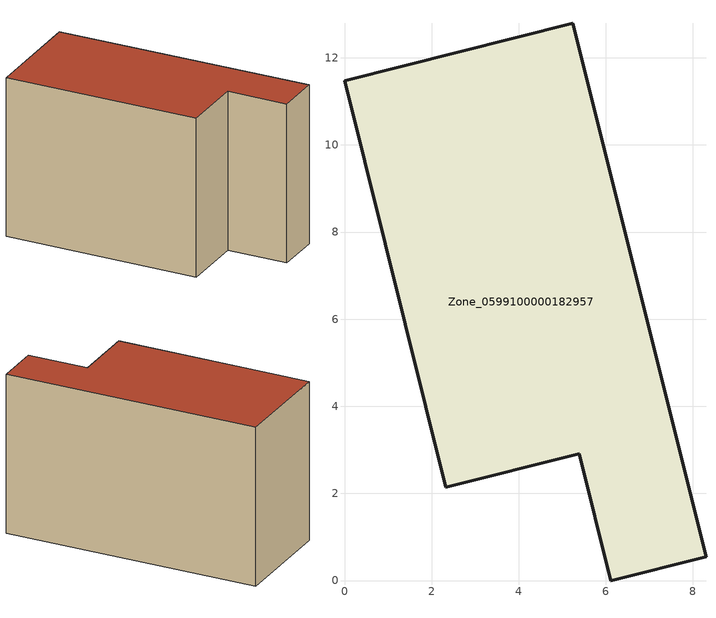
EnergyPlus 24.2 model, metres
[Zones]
Zone_0599100000182957
 floor ground (C_G): 5.39,2.91 2.32,2.14 0,11.48 5.24,12.79 8.3,0.55 6.11,0 z0
 wall outside (C_F): 5.24,12.79 0,11.48 2.32,2.14 5.39,2.91 6.11,0 8.3,0.55 5.24,12.79 z0:7.94
 roof outside (C_R): 6.11,0 8.3,0.55 5.24,12.79 0,11.48 2.32,2.14 5.39,2.91 z7.94
[BUILDING]
Pand.0599100000182957: North Axis=0; Terrain=City; Loads Convergence Tolerance Value=0.04; Temperature Convergence Tolerance Value=0.4; Solar Distribution=FullExterior; Maximum Number of Warmup Days=25; Minimum Number of Warmup Days=1
[Site:Location]
Rotterdam.The.Hague.AP_ZH_NLD Design_Conditions: Latitude=51.96; Longitude=4.45; Time Zone=1; Elevation=-4.5
[SITE:GROUNDTEMPERATURE:BUILDINGSURFACE]
18, 18, 18, 18, 18, 18, 18, 18, 18, 18, 18, 18
[MATERIAL] Thermal Absorptance=0.9; Solar Absorptance=0.7; Visible Absorptance=0.7
Name | Roughness | Thickness | Conductivity | Density | Specific Heat
G.TI.1975-1991 | MediumSmooth | 0.15 | 0.288461 | 540 | 1210
F.TI.1975-1991 | Rough | 0.3 | 0.230769 | 1920 | 840
R.TI.1975-1991 | MediumRough | 0.2 | 0.153846 | 1500 | 1000
[CONSTRUCTION]
C_G: G.TI.1975-1991
C_F: F.TI.1975-1991
C_R: R.TI.1975-1991
[ZONE]
Zone_0599100000182957: Type=1; Multiplier=1; Ceiling Height=Autocalculate; Volume=Autocalculate; Floor Area=autocalculate; Part of Total Floor Area=Yes
[ZONEINFILTRATION:DESIGNFLOWRATE]
Infil_Zone_0599100000182957: Zone or ZoneList or Space or SpaceList=Zone_0599100000182957; Schedule=AlwaysOn; Design Flow Rate Calculation Method=Flow/Area; Flow Rate per Floor Area=0.003; Constant Term Coefficient=1; Temperature Term Coefficient=0; Velocity Term Coefficient=0; Velocity Squared Term Coefficient=0
[HVACTEMPLATE:ZONE:IDEALLOADSAIRSYSTEM]
Zone_0599100000182957: Maximum Heating Supply Air Temperature=50; Minimum Cooling Supply Air Temperature=13; Maximum Heating Supply Air Humidity Ratio=0.0156; Minimum Cooling Supply Air Humidity Ratio=0.0077; Heating Limit=NoLimit; Cooling Limit=NoLimit; Dehumidification Control Type=ConstantSensibleHeatRatio; Cooling Sensible Heat Ratio=0.7; Dehumidification Setpoint=60; Humidification Control Type=None; Humidification Setpoint=30; Outdoor Air Method=None; Outdoor Air Flow Rate per Person=0.00944; Outdoor Air Flow Rate per Zone Floor Area=0; Outdoor Air Flow Rate per Zone=0; Demand Controlled Ventilation Type=None; Outdoor Air Economizer Type=NoEconomizer; Heat Recovery Type=None; Sensible Heat Recovery Effectiveness=0.7; Latent Heat Recovery Effectiveness=0.65
[ZONECONTROL:THERMOSTAT]
ThermostatControl_Zone_0599100000182957: Zone or ZoneList=Zone_0599100000182957; Control Type Schedule=DualSetpointControlType; Control 1=Thermostat_Zone_0599100000182957; Temperature Difference Between Cutout And Setpoint=0
[THERMOSTATSETPOINT:DUALSETPOINT]
Thermostat_Zone_0599100000182957: Heating Setpoint Temperature Schedule=HeatingSetpoint_Zone_0599100000182957; Cooling Setpoint Temperature Schedule=CoolingSetpoint_Zone_0599100000182957
[SCHEDULE:COMPACT]
HeatingSetpoint_Zone_0599100000182957: Through: 12/31, For: AllDays, Until: 24:00, 21
CoolingSetpoint_Zone_0599100000182957: Through: 12/31, For: AllDays, Until: 24:00, 24
DualSetpointControlType: Through: 12/31, For: AllDays, Until: 24:00, 4
AlwaysOn: Through: 12/31, For: AllDays, Until: 24:00, 1
